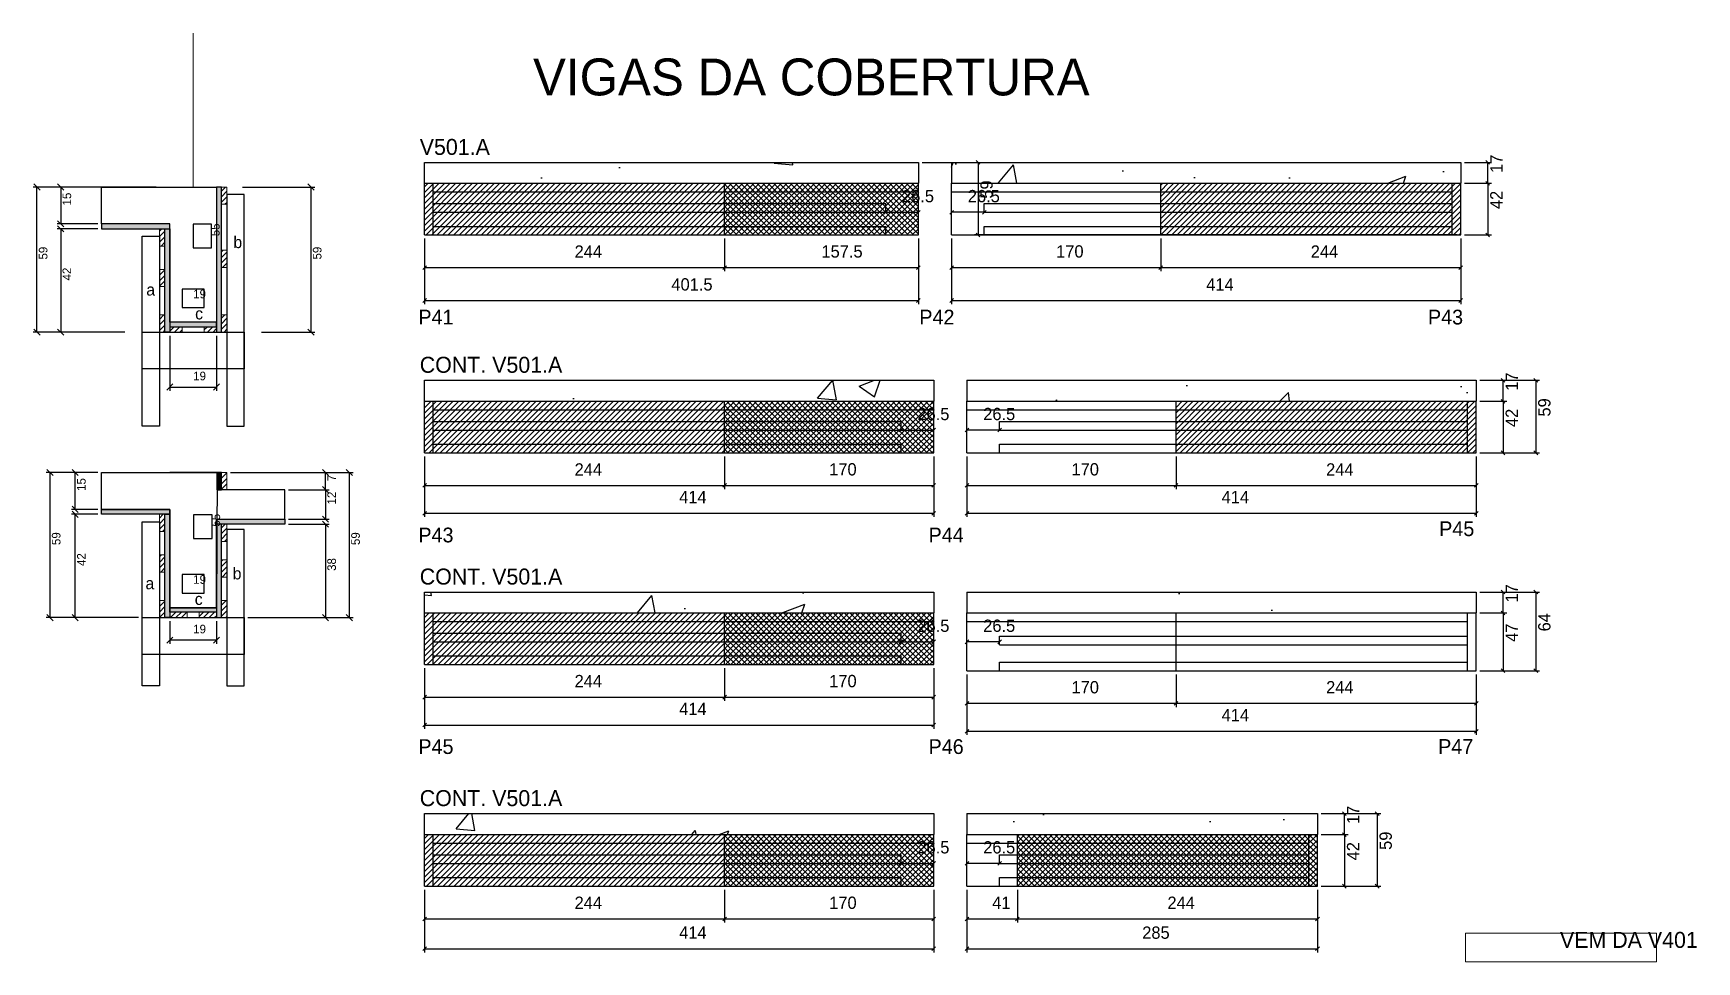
# Model space of a CAD drawing. Header units: metres. Extents: x 5005 to 7948, y 9763 to 10518.
# Drawn here: x 5005 to 6358, y 9763 to 10518 of the extents above; entities that cross this region are included whole.
import ezdxf

# ---------------------------------------------------------------- set-up
doc = ezdxf.new("R2010")
doc.units = ezdxf.units.M
for name, color, linetype in [('5', 7, 'Continuous'), ('CONCRETO', 7, 'Continuous'), ('COTA', 7, 'Continuous'), ('Cota Seção (2x)', 7, 'Continuous'), ('detalhes', 7, 'Continuous'), ('Hachura', 7, 'Continuous'), ('Madeira', 7, 'Continuous'), ('Painéis', 7, 'Continuous'), ('REAPROVEITAMENTO', 7, 'Continuous'), ('SARR_2.2x7', 7, 'Continuous'), ('SARR_3.5x7', 7, 'Continuous'), ('Texto Seção', 7, 'Continuous')]:
    doc.layers.add(name, color=color, linetype=linetype)

msp = doc.modelspace()

# ---------------------------------------------------------------- hatches: boundary and pattern name
at = {"layer": 'COTA'}
h = msp.add_hatch(dxfattribs=at)
h.set_pattern_fill('AR-CONC')
h.paths.add_polyline_path([(5724.9, 10395.7), (5724.9, 10412.7), (5323.4, 10412.7), (5323.4, 10395.7), (5724.9, 10395.7)])
h.paths.add_polyline_path([(5751.9, 10412.7), (5751.9, 10395.7), (6165.9, 10395.7), (6165.9, 10412.7), (5751.9, 10412.7)])
h = msp.add_hatch(dxfattribs=at)
h.set_pattern_fill('AR-CONC')
h.paths.add_polyline_path([(5737.4, 10218.5), (5737.4, 10235.5), (5323.4, 10235.5), (5323.4, 10218.5), (5737.4, 10218.5)])
h.paths.add_polyline_path([(5764.4, 10235.5), (5764.4, 10218.5), (6178.4, 10218.5), (6178.4, 10235.5), (5764.4, 10235.5)])
h = msp.add_hatch(dxfattribs=at)
h.set_pattern_fill('AR-CONC')
h.paths.add_polyline_path([(5737.4, 10046.3), (5737.4, 10063.3), (5323.4, 10063.3), (5323.4, 10046.3), (5737.4, 10046.3)])
h.paths.add_polyline_path([(5764.4, 10063.3), (5764.4, 10046.3), (6178.4, 10046.3), (6178.4, 10063.3), (5764.4, 10063.3)])
h = msp.add_hatch(dxfattribs=at)
h.set_pattern_fill('AR-CONC')
h.paths.add_polyline_path([(5737.4, 9866.1), (5737.4, 9883.1), (5323.4, 9883.1), (5323.4, 9866.1), (5737.4, 9866.1), (5737.4, 9866.1)])
h.paths.add_polyline_path([(5764.4, 9883.1), (5764.4, 9866.1), (6049.4, 9866.1), (6049.4, 9883.1), (5764.4, 9883.1), (5764.4, 9883.1)])
at = {"layer": 'Hachura'}
h = msp.add_hatch(color=7, dxfattribs=at)
h.dxf.hatch_style = 1
h.paths.add_polyline_path([(5158.3, 10392.7), (5154.3, 10392.7), (5154.3, 10274.7), (5158.3, 10274.7), (5158.3, 10392.7)])
h = msp.add_hatch(dxfattribs=at)
h.set_pattern_fill('ANSI31')
h.paths.add_polyline_path([(5158.3, 10378.7), (5162.7, 10378.7), (5162.7, 10392.7), (5158.3, 10392.7), (5158.3, 10378.7)])
h = msp.add_hatch(color=7, dxfattribs=at)
h.dxf.hatch_style = 1
h.paths.add_polyline_path([(5116.3, 10358.7), (5116.3, 10362.7), (5060.7, 10362.7), (5060.7, 10358.7), (5116.3, 10358.7)])
h = msp.add_hatch(color=7, dxfattribs=at)
h.dxf.hatch_style = 1
h.paths.add_polyline_path([(5116.3, 10362.7), (5112.3, 10362.7), (5112.3, 10274.7), (5116.3, 10274.7), (5116.3, 10362.7)])
h = msp.add_hatch(dxfattribs=at)
h.set_pattern_fill('ANSI31')
h.paths.add_polyline_path([(5107.9, 10344.7), (5112.3, 10344.7), (5112.3, 10358.7), (5107.9, 10358.7), (5107.9, 10344.7)])
h = msp.add_hatch(dxfattribs=at)
h.set_pattern_fill('ANSI31')
h.paths.add_polyline_path([(5158.3, 10327.2), (5162.7, 10327.2), (5162.7, 10341.2), (5158.3, 10341.2), (5158.3, 10327.2)])
h = msp.add_hatch(dxfattribs=at)
h.set_pattern_fill('ANSI31')
h.paths.add_polyline_path([(5107.9, 10311.7), (5112.3, 10311.7), (5112.3, 10325.7), (5107.9, 10325.7), (5107.9, 10311.7)])
h = msp.add_hatch(dxfattribs=at)
h.set_pattern_fill('ANSI31')
h.paths.add_polyline_path([(5107.9, 10274.7), (5112.3, 10274.7), (5112.3, 10288.7), (5107.9, 10288.7), (5107.9, 10274.7)])
h = msp.add_hatch(color=7, dxfattribs=at)
h.dxf.hatch_style = 1
h.paths.add_polyline_path([(5154.3, 10279.1), (5154.3, 10282.7), (5116.3, 10282.7), (5116.3, 10279.1), (5154.3, 10279.1)])
h = msp.add_hatch(dxfattribs=at)
h.set_pattern_fill('ANSI31')
h.paths.add_polyline_path([(5116.3, 10274.7), (5116.3, 10279.1), (5126.3, 10279.1), (5126.3, 10274.7), (5116.3, 10274.7)])
h = msp.add_hatch(dxfattribs=at)
h.set_pattern_fill('ANSI31')
h.paths.add_polyline_path([(5154.3, 10274.7), (5154.3, 10279.1), (5144.3, 10279.1), (5144.3, 10274.7), (5154.3, 10274.7)])
h = msp.add_hatch(dxfattribs=at)
h.set_pattern_fill('ANSI31')
h.paths.add_polyline_path([(5158.3, 10274.7), (5162.7, 10274.7), (5162.7, 10288.7), (5158.3, 10288.7), (5158.3, 10274.7)])
h = msp.add_hatch(color=7, dxfattribs=at)
h.dxf.hatch_style = 1
h.paths.add_polyline_path([(5158.3, 10160.5), (5154.7, 10160.5), (5154.7, 10146.5), (5158.3, 10146.5), (5158.3, 10160.5)])
h = msp.add_hatch(dxfattribs=at)
h.set_pattern_fill('ANSI31')
h.paths.add_polyline_path([(5162.7, 10146.5), (5158.3, 10146.5), (5158.3, 10160.5), (5162.7, 10160.5), (5162.7, 10146.5)])
h = msp.add_hatch(color=7, dxfattribs=at)
h.dxf.hatch_style = 1
h.paths.add_polyline_path([(5060.7, 10126.5), (5060.7, 10130.5), (5116.3, 10130.5), (5116.3, 10126.5), (5060.7, 10126.5)])
h = msp.add_hatch(color=7, dxfattribs=at)
h.dxf.hatch_style = 1
h.paths.add_polyline_path([(5112.3, 10130.5), (5116.3, 10130.5), (5116.3, 10042.5), (5112.3, 10042.5), (5112.3, 10130.5)])
h = msp.add_hatch(dxfattribs=at)
h.set_pattern_fill('ANSI31')
h.paths.add_polyline_path([(5107.9, 10112.5), (5112.3, 10112.5), (5112.3, 10126.5), (5107.9, 10126.5), (5107.9, 10112.5)])
h = msp.add_hatch(color=7, dxfattribs=at)
h.dxf.hatch_style = 1
h.paths.add_polyline_path([(5154.3, 10122.5), (5158.3, 10122.5), (5158.3, 10042.5), (5154.3, 10042.5), (5154.3, 10122.5)])
h = msp.add_hatch(color=7, dxfattribs=at)
h.dxf.hatch_style = 1
h.paths.add_polyline_path([(5154.3, 10118.5), (5154.3, 10122.5), (5209.9, 10122.5), (5209.9, 10118.5), (5154.3, 10118.5)])
h = msp.add_hatch(dxfattribs=at)
h.set_pattern_fill('ANSI31')
h.paths.add_polyline_path([(5162.7, 10104.5), (5158.3, 10104.5), (5158.3, 10118.5), (5162.7, 10118.5), (5162.7, 10104.5)])
h = msp.add_hatch(dxfattribs=at)
h.set_pattern_fill('ANSI31')
h.paths.add_polyline_path([(5107.9, 10079.5), (5112.3, 10079.5), (5112.3, 10093.5), (5107.9, 10093.5), (5107.9, 10079.5)])
h = msp.add_hatch(dxfattribs=at)
h.set_pattern_fill('ANSI31')
h.paths.add_polyline_path([(5162.7, 10075.5), (5158.3, 10075.5), (5158.3, 10089.5), (5162.7, 10089.5), (5162.7, 10075.5)])
h = msp.add_hatch(dxfattribs=at)
h.set_pattern_fill('ANSI31')
h.paths.add_polyline_path([(5107.9, 10042.5), (5112.3, 10042.5), (5112.3, 10056.5), (5107.9, 10056.5), (5107.9, 10042.5)])
h = msp.add_hatch(color=7, dxfattribs=at)
h.dxf.hatch_style = 1
h.paths.add_polyline_path([(5116.3, 10046.9), (5116.3, 10050.5), (5154.3, 10050.5), (5154.3, 10046.9), (5116.3, 10046.9)])
h = msp.add_hatch(dxfattribs=at)
h.set_pattern_fill('ANSI31')
h.paths.add_polyline_path([(5162.7, 10042.5), (5158.3, 10042.5), (5158.3, 10056.5), (5162.7, 10056.5), (5162.7, 10042.5)])
h = msp.add_hatch(dxfattribs=at)
h.set_pattern_fill('ANSI31')
h.paths.add_polyline_path([(5116.3, 10042.5), (5116.3, 10046.9), (5130.3, 10046.9), (5130.3, 10042.5), (5116.3, 10042.5)])
h = msp.add_hatch(dxfattribs=at)
h.set_pattern_fill('ANSI31')
h.paths.add_polyline_path([(5154.3, 10042.5), (5154.3, 10046.9), (5140.3, 10046.9), (5140.3, 10042.5), (5154.3, 10042.5)])
at = {"layer": 'REAPROVEITAMENTO'}
h = msp.add_hatch(dxfattribs=at)
h.set_pattern_fill('ANSI31')
h.paths.add_polyline_path([(5323.4, 10395.7), (5323.4, 10353.7), (5567.4, 10353.7), (5567.4, 10395.7), (5323.4, 10395.7), (5323.4, 10395.7)])
h = msp.add_hatch(dxfattribs=at)
h.set_pattern_fill('ANSI37')
h.paths.add_polyline_path([(5724.9, 10353.7), (5724.9, 10395.7), (5567.4, 10395.7), (5567.4, 10353.7), (5724.9, 10353.7)])
h = msp.add_hatch(dxfattribs=at)
h.set_pattern_fill('ANSI31')
h.paths.add_polyline_path([(5921.9, 10395.7), (5921.9, 10353.7), (6165.9, 10353.7), (6165.9, 10395.7), (5921.9, 10395.7), (5921.9, 10395.7)])
h = msp.add_hatch(dxfattribs=at)
h.set_pattern_fill('ANSI31')
h.paths.add_polyline_path([(5323.4, 10218.5), (5323.4, 10176.5), (5567.4, 10176.5), (5567.4, 10218.5), (5323.4, 10218.5), (5323.4, 10218.5)])
h = msp.add_hatch(dxfattribs=at)
h.set_pattern_fill('ANSI37')
h.paths.add_polyline_path([(5737.4, 10176.5), (5737.4, 10218.5), (5567.4, 10218.5), (5567.4, 10176.5), (5737.4, 10176.5), (5737.4, 10176.5)])
h = msp.add_hatch(dxfattribs=at)
h.set_pattern_fill('ANSI31')
h.paths.add_polyline_path([(5934.4, 10218.5), (5934.4, 10176.5), (6178.4, 10176.5), (6178.4, 10218.5), (5934.4, 10218.5)])
h = msp.add_hatch(dxfattribs=at)
h.set_pattern_fill('ANSI31')
h.paths.add_polyline_path([(5323.4, 10046.3), (5323.4, 10004.3), (5567.4, 10004.3), (5567.4, 10046.3), (5323.4, 10046.3), (5323.4, 10046.3)])
h = msp.add_hatch(dxfattribs=at)
h.set_pattern_fill('ANSI37')
h.paths.add_polyline_path([(5737.4, 10004.3), (5737.4, 10046.3), (5567.4, 10046.3), (5567.4, 10004.3), (5737.4, 10004.3)])
h = msp.add_hatch(dxfattribs=at)
h.set_pattern_fill('ANSI31')
h.paths.add_polyline_path([(5323.4, 9866.1), (5323.4, 9824.1), (5567.4, 9824.1), (5567.4, 9866.1), (5323.4, 9866.1), (5323.4, 9866.1)])
h = msp.add_hatch(dxfattribs=at)
h.set_pattern_fill('ANSI37')
h.paths.add_polyline_path([(5737.4, 9824.1), (5737.4, 9866.1), (5567.4, 9866.1), (5567.4, 9824.1), (5737.4, 9824.1), (5737.4, 9824.1)])
h = msp.add_hatch(dxfattribs=at)
h.set_pattern_fill('ANSI37')
h.paths.add_polyline_path([(5805.4, 9866.1), (5805.4, 9824.1), (6049.4, 9824.1), (6049.4, 9866.1), (5805.4, 9866.1), (5805.4, 9866.1)])

# ---------------------------------------------------------------- linework, layer by layer
at = {"layer": 'CONCRETO', "color": 251, "lineweight": 25}
for points in [[(5060.7, 10362.7), (5060.7, 10392.7), (5116.3, 10392.7), (5116.3, 10392.7), (5154.3, 10392.7), (5154.3, 10282.7), (5116.3, 10282.7), (5116.3, 10362.7)], [(5060.7, 10130.5), (5060.7, 10160.5), (5116.3, 10160.5), (5116.3, 10160.5), (5154.7, 10160.5), (5154.3, 10050.5), (5116.3, 10050.5), (5116.3, 10130.5)]]:
    msp.add_lwpolyline(points, close=True, dxfattribs=at)
msp.add_lwpolyline([(5116.3, 10126.5), (5116.3, 10050.5), (5154.3, 10050.5), (5154.3, 10122.5), (5209.9, 10122.5), (5209.9, 10146.5), (5154.7, 10146.5), (5154.7, 10160.5), (5116.3, 10160.5)], dxfattribs=at)
at = {"layer": 'COTA', "color": 0, "lineweight": 25}
for p, q in [((5774.9, 10411.2), (5771.9, 10414.2)), ((6189.3, 10411.2), (6186.3, 10414.2)), ((6189.3, 10394.2), (6186.3, 10397.2)), ((6186.3, 10397.2), (6189.3, 10394.2)), ((5699.9, 10373.7), (5696.9, 10370.7)), ((5723.4, 10370.7), (5726.4, 10373.7)), ((5753.4, 10373.7), (5750.4, 10370.7)), ((5776.9, 10370.7), (5779.9, 10373.7)), ((5771.9, 10355.2), (5774.9, 10352.2)), ((6186.3, 10355.2), (6189.3, 10352.2)), ((5324.9, 10328.7), (5321.9, 10325.7)), ((5565.9, 10325.7), (5568.9, 10328.7)), ((5568.9, 10328.7), (5565.9, 10325.7)), ((5723.4, 10325.7), (5726.4, 10328.7)), ((5753.4, 10328.7), (5750.4, 10325.7)), ((5920.4, 10325.7), (5923.4, 10328.7)), ((5923.4, 10328.7), (5920.4, 10325.7)), ((6164.4, 10325.7), (6167.4, 10328.7)), ((5324.9, 10301.9), (5321.9, 10298.9)), ((5723.4, 10298.9), (5726.4, 10301.9)), ((5753.4, 10301.9), (5750.4, 10298.9)), ((6164.4, 10298.9), (6167.4, 10301.9)), ((6201.8, 10234), (6198.8, 10237)), ((6228.4, 10234), (6225.4, 10237)), ((6201.8, 10217), (6198.8, 10220)), ((6198.8, 10220), (6201.8, 10217)), ((5712.4, 10196.5), (5709.4, 10193.5)), ((5735.9, 10193.5), (5738.9, 10196.5)), ((5765.9, 10196.5), (5762.9, 10193.5)), ((5789.4, 10193.5), (5792.4, 10196.5)), ((6198.8, 10178), (6201.8, 10175)), ((6225.4, 10178), (6228.4, 10175)), ((5324.9, 10151.5), (5321.9, 10148.5)), ((5565.9, 10148.5), (5568.9, 10151.5)), ((5568.9, 10151.5), (5565.9, 10148.5)), ((5735.9, 10148.5), (5738.9, 10151.5)), ((5765.9, 10151.5), (5762.9, 10148.5)), ((5932.9, 10148.5), (5935.9, 10151.5)), ((5935.9, 10151.5), (5932.9, 10148.5)), ((6176.9, 10148.5), (6179.9, 10151.5)), ((5324.9, 10128.9), (5321.9, 10125.9)), ((5735.9, 10125.9), (5738.9, 10128.9)), ((5765.9, 10128.9), (5762.9, 10125.9)), ((6176.9, 10125.9), (6179.9, 10128.9)), ((6201.8, 10061.8), (6198.8, 10064.8)), ((6228.4, 10061.8), (6225.4, 10064.8)), ((6201.8, 10044.8), (6198.8, 10047.8)), ((6198.8, 10047.8), (6201.8, 10044.8)), ((5712.4, 10024.3), (5709.4, 10021.3)), ((5735.9, 10021.3), (5738.9, 10024.3)), ((5765.9, 10024.3), (5762.9, 10021.3)), ((5789.4, 10021.3), (5792.4, 10024.3)), ((6198.8, 10000.8), (6201.8, 9997.8)), ((6225.4, 10000.8), (6228.4, 9997.8)), ((5324.9, 9979.3), (5321.9, 9976.3)), ((5565.9, 9976.3), (5568.9, 9979.3)), ((5568.9, 9979.3), (5565.9, 9976.3)), ((5735.9, 9976.3), (5738.9, 9979.3)), ((5765.9, 9974.3), (5762.9, 9971.3)), ((5932.9, 9971.3), (5935.9, 9974.3)), ((5935.9, 9974.3), (5932.9, 9971.3)), ((6176.9, 9971.3), (6179.9, 9974.3)), ((5324.9, 9956.6), (5321.9, 9953.6)), ((5735.9, 9953.6), (5738.9, 9956.6)), ((5765.9, 9951.6), (5762.9, 9948.6)), ((6176.9, 9948.6), (6179.9, 9951.6)), ((6072.8, 9881.6), (6069.8, 9884.6)), ((6099.4, 9881.6), (6096.4, 9884.6)), ((6072.8, 9864.6), (6069.8, 9867.6)), ((6069.8, 9867.6), (6072.8, 9864.6)), ((5712.4, 9844.1), (5709.4, 9841.1)), ((5735.9, 9841.1), (5738.9, 9844.1)), ((5765.9, 9844.1), (5762.9, 9841.1)), ((5789.4, 9841.1), (5792.4, 9844.1)), ((6069.8, 9825.6), (6072.8, 9822.6)), ((6096.4, 9825.6), (6099.4, 9822.6)), ((5324.9, 9799), (5321.9, 9796)), ((5565.9, 9796), (5568.9, 9799)), ((5568.9, 9799), (5565.9, 9796)), ((5735.9, 9796), (5738.9, 9799)), ((5765.9, 9799), (5762.9, 9796)), ((5806.9, 9799), (5803.9, 9796)), ((5803.9, 9796), (5806.9, 9799)), ((6047.9, 9796), (6050.9, 9799)), ((5324.9, 9774.7), (5321.9, 9771.7)), ((5735.9, 9771.7), (5738.9, 9774.7)), ((5765.9, 9774.7), (5762.9, 9771.7)), ((6047.9, 9771.7), (6050.9, 9774.7))]:
    msp.add_line(p, q, dxfattribs=at)
at = {"layer": 'COTA', "color": 241, "lineweight": 25}
for p, q in [((5323.4, 10395.7), (5323.4, 10412.7)), ((5323.4, 10412.7), (5724.9, 10412.7)), ((5724.9, 10412.7), (5724.9, 10395.7)), ((5751.9, 10412.7), (6165.9, 10412.7)), ((5751.9, 10412.7), (5751.9, 10395.7)), ((6165.9, 10412.7), (6165.9, 10395.7)), ((5323.4, 10218.5), (5323.4, 10235.5)), ((5323.4, 10235.5), (5737.4, 10235.5)), ((5737.4, 10235.5), (5737.4, 10218.5)), ((5764.4, 10235.5), (6178.4, 10235.5)), ((5764.4, 10235.5), (5764.4, 10218.5)), ((6178.4, 10235.5), (6178.4, 10218.5)), ((5323.4, 10046.3), (5323.4, 10063.3)), ((5323.4, 10063.3), (5737.4, 10063.3)), ((5737.4, 10063.3), (5737.4, 10046.3)), ((5764.4, 10063.3), (6178.4, 10063.3)), ((5764.4, 10063.3), (5764.4, 10046.3)), ((6178.4, 10063.3), (6178.4, 10046.3)), ((5323.4, 9866.1), (5323.4, 9883.1)), ((5323.4, 9883.1), (5737.4, 9883.1)), ((5737.4, 9883.1), (5737.4, 9866.1)), ((5764.4, 9883.1), (6049.4, 9883.1)), ((5764.4, 9883.1), (5764.4, 9866.1)), ((6049.4, 9883.1), (6049.4, 9866.1))]:
    msp.add_line(p, q, dxfattribs=at)
at = {"layer": 'COTA', "color": 4, "lineweight": 25}
for p, q in [((5727.9, 10412.7), (5776.4, 10412.7)), ((5773.4, 10412.7), (5773.4, 10353.7)), ((6168.9, 10412.7), (6190.8, 10412.7)), ((6187.8, 10395.7), (6187.8, 10412.7)), ((5105.3, 10392.7), (5005.3, 10392.7)), ((5008.3, 10274.7), (5008.3, 10392.7)), ((5057.7, 10392.7), (5024.6, 10392.7)), ((5027.6, 10392.7), (5027.6, 10362.7)), ((5175.3, 10392.7), (5234.1, 10392.7)), ((5231.1, 10274.7), (5231.1, 10392.7)), ((6168.9, 10395.7), (6190.8, 10395.7)), ((6168.9, 10395.7), (6190.8, 10395.7)), ((6187.8, 10395.7), (6187.8, 10353.7)), ((5751.9, 10373.9), (5751.9, 10375.2)), ((5057.7, 10362.7), (5024.6, 10362.7)), ((5698.4, 10372.2), (5724.9, 10372.2)), ((5778.4, 10372.2), (5751.9, 10372.2)), ((5057.7, 10358.7), (5024.6, 10358.7)), ((5027.6, 10358.7), (5027.6, 10274.7)), ((5323.4, 10350.7), (5323.4, 10324.2)), ((5323.4, 10350.7), (5323.4, 10297.4)), ((5567.4, 10350.7), (5567.4, 10324.2)), ((5567.4, 10350.7), (5567.4, 10324.2)), ((5724.9, 10350.7), (5724.9, 10324.2)), ((5724.9, 10350.7), (5724.9, 10297.4)), ((5751.9, 10350.7), (5751.9, 10324.2)), ((5751.9, 10350.7), (5751.9, 10297.4)), ((6162.9, 10353.7), (5770.4, 10353.7)), ((5921.9, 10350.7), (5921.9, 10324.2)), ((5921.9, 10350.7), (5921.9, 10324.2)), ((6165.9, 10350.7), (6165.9, 10324.2)), ((6165.9, 10350.7), (6165.9, 10297.4)), ((6168.9, 10353.7), (6190.8, 10353.7)), ((5323.4, 10327.2), (5567.4, 10327.2)), ((5567.4, 10327.2), (5724.9, 10327.2)), ((5751.9, 10327.2), (5921.9, 10327.2)), ((5921.9, 10327.2), (6165.9, 10327.2)), ((5323.4, 10300.4), (5724.9, 10300.4)), ((5751.9, 10300.4), (6165.9, 10300.4)), ((5079.7, 10274.7), (5005.3, 10274.7)), ((5079.7, 10274.7), (5024.6, 10274.7)), ((5116.3, 10271.7), (5116.3, 10227)), ((5154.3, 10271.7), (5154.3, 10227)), ((5190.9, 10274.7), (5234.1, 10274.7)), ((5116.3, 10230), (5154.3, 10230)), ((6181.4, 10235.5), (6203.3, 10235.5)), ((6181.4, 10235.5), (6229.9, 10235.5)), ((6200.3, 10218.5), (6200.3, 10235.5)), ((6226.9, 10235.5), (6226.9, 10176.5)), ((6181.4, 10218.5), (6203.3, 10218.5)), ((6181.4, 10218.5), (6203.3, 10218.5)), ((6200.3, 10218.5), (6200.3, 10176.5)), ((5764.4, 10196.7), (5764.4, 10198)), ((5710.9, 10195), (5737.4, 10195)), ((5790.9, 10195), (5764.4, 10195)), ((5323.4, 10173.5), (5323.4, 10147)), ((5323.4, 10173.5), (5323.4, 10124.4)), ((5567.4, 10173.5), (5567.4, 10147)), ((5567.4, 10173.5), (5567.4, 10147)), ((5737.4, 10173.5), (5737.4, 10147)), ((5737.4, 10173.5), (5737.4, 10124.4)), ((5764.4, 10173.5), (5764.4, 10147)), ((5764.4, 10173.5), (5764.4, 10124.4)), ((5934.4, 10173.5), (5934.4, 10147)), ((5934.4, 10173.5), (5934.4, 10147)), ((6178.4, 10173.5), (6178.4, 10147)), ((6178.4, 10173.5), (6178.4, 10124.4)), ((6181.4, 10176.5), (6203.3, 10176.5)), ((6181.4, 10176.5), (6229.9, 10176.5)), ((5057.7, 10160.5), (5015.9, 10160.5)), ((5018.9, 10160.5), (5018.9, 10042.5)), ((5057.7, 10160.5), (5036.4, 10160.5)), ((5039.4, 10130.5), (5039.4, 10160.5)), ((5165.7, 10160.5), (5265.3, 10160.5)), ((5212.9, 10160.5), (5245.9, 10160.5)), ((5242.9, 10146.5), (5242.9, 10160.5)), ((5262.3, 10042.5), (5262.3, 10160.5)), ((5212.9, 10146.5), (5245.9, 10146.5)), ((5212.9, 10146.5), (5245.9, 10146.5)), ((5242.9, 10146.5), (5242.9, 10122.5)), ((5323.4, 10150), (5567.4, 10150)), ((5567.4, 10150), (5737.4, 10150)), ((5764.4, 10150), (5934.4, 10150)), ((5934.4, 10150), (6178.4, 10150)), ((5057.7, 10130.5), (5036.4, 10130.5)), ((5057.7, 10126.5), (5036.4, 10126.5)), ((5039.4, 10042.5), (5039.4, 10126.5)), ((5212.9, 10122.5), (5245.9, 10122.5)), ((5212.9, 10118.5), (5245.9, 10118.5)), ((5242.9, 10118.5), (5242.9, 10042.5)), ((5323.4, 10127.4), (5737.4, 10127.4)), ((5764.4, 10127.4), (6178.4, 10127.4)), ((6181.4, 10063.3), (6203.3, 10063.3)), ((6181.4, 10063.3), (6229.9, 10063.3)), ((6200.3, 10046.3), (6200.3, 10063.3)), ((6226.9, 10063.3), (6226.9, 9999.3)), ((5055, 10042.5), (5015.9, 10042.5)), ((5090.9, 10042.5), (5036.4, 10042.5)), ((5116.3, 10039.5), (5116.3, 10021.2)), ((5154.3, 10039.5), (5154.3, 10021.2)), ((5179.7, 10042.5), (5265.3, 10042.5)), ((5179.7, 10042.5), (5245.9, 10042.5)), ((6181.4, 10046.3), (6203.3, 10046.3)), ((6181.4, 10046.3), (6203.3, 10046.3)), ((6200.3, 10046.3), (6200.3, 9999.3)), ((5154.3, 10024.2), (5116.3, 10024.2)), ((5710.9, 10022.8), (5737.4, 10022.8)), ((5764.4, 10024.6), (5764.4, 10025.8)), ((5790.9, 10022.8), (5764.4, 10022.8)), ((5323.4, 10001.3), (5323.4, 9974.8)), ((5323.4, 10001.3), (5323.4, 9952.1)), ((5567.4, 10001.3), (5567.4, 9974.8)), ((5567.4, 10001.3), (5567.4, 9974.8)), ((5737.4, 10001.3), (5737.4, 9974.8)), ((5737.4, 10001.3), (5737.4, 9952.1)), ((5764.4, 9996.3), (5764.4, 9969.8)), ((5764.4, 9996.3), (5764.4, 9947.1)), ((5934.4, 9996.3), (5934.4, 9969.8)), ((5934.4, 9996.3), (5934.4, 9969.8)), ((6178.4, 9996.3), (6178.4, 9969.8)), ((6178.4, 9996.3), (6178.4, 9947.1)), ((6181.4, 9999.3), (6203.3, 9999.3)), ((6181.4, 9999.3), (6229.9, 9999.3)), ((5323.4, 9977.8), (5567.4, 9977.8)), ((5567.4, 9977.8), (5737.4, 9977.8)), ((5764.4, 9972.8), (5934.4, 9972.8)), ((5934.4, 9972.8), (6178.4, 9972.8)), ((5323.4, 9955.1), (5737.4, 9955.1)), ((5764.4, 9950.1), (6178.4, 9950.1)), ((6052.4, 9883.1), (6074.3, 9883.1)), ((6052.4, 9883.1), (6100.9, 9883.1)), ((6071.3, 9866.1), (6071.3, 9883.1)), ((6097.9, 9883.1), (6097.9, 9824.1)), ((6052.4, 9866.1), (6074.3, 9866.1)), ((6052.4, 9866.1), (6074.3, 9866.1)), ((6071.3, 9866.1), (6071.3, 9824.1)), ((5764.4, 9844.3), (5764.4, 9845.6)), ((5710.9, 9842.6), (5737.4, 9842.6)), ((5790.9, 9842.6), (5764.4, 9842.6)), ((5323.4, 9821.1), (5323.4, 9794.5)), ((5323.4, 9821.1), (5323.4, 9770.2)), ((5567.4, 9821.1), (5567.4, 9794.5)), ((5567.4, 9821.1), (5567.4, 9794.5)), ((5737.4, 9821.1), (5737.4, 9794.5)), ((5737.4, 9821.1), (5737.4, 9770.2)), ((5764.4, 9821.1), (5764.4, 9770.2)), ((5764.4, 9821.1), (5764.4, 9794.5)), ((5805.4, 9821.1), (5805.4, 9794.5)), ((5805.4, 9821.1), (5805.4, 9794.5)), ((6049.4, 9821.1), (6049.4, 9794.5)), ((6049.4, 9821.1), (6049.4, 9770.2)), ((6052.4, 9824.1), (6074.3, 9824.1)), ((6052.4, 9824.1), (6100.9, 9824.1)), ((5323.4, 9797.5), (5567.4, 9797.5)), ((5567.4, 9797.5), (5737.4, 9797.5)), ((5764.4, 9797.5), (5805.4, 9797.5)), ((5805.4, 9797.5), (6049.4, 9797.5)), ((5323.4, 9773.2), (5737.4, 9773.2)), ((5764.4, 9773.2), (6049.4, 9773.2))]:
    msp.add_line(p, q, dxfattribs=at)
at = {"layer": 'COTA', "color": 0, "lineweight": 25}
for points in [[(5010.8, 10390.2), (5005.8, 10395.2)], [(5030.1, 10390.2), (5025.1, 10395.2)], [(5233.6, 10390.2), (5228.6, 10395.2)], [(5025.1, 10365.2), (5030.1, 10360.2)], [(5030.1, 10356.2), (5025.1, 10361.2)], [(5005.8, 10277.2), (5010.8, 10272.2)], [(5025.1, 10277.2), (5030.1, 10272.2)], [(5228.6, 10277.2), (5233.6, 10272.2)], [(5118.8, 10232.5), (5113.8, 10227.5)], [(5151.8, 10227.5), (5156.8, 10232.5)], [(5021.4, 10158), (5016.4, 10163)], [(5041.9, 10158), (5036.9, 10163)], [(5245.4, 10158), (5240.4, 10163)], [(5264.8, 10158), (5259.8, 10163)], [(5245.4, 10144), (5240.4, 10149)], [(5240.4, 10149), (5245.4, 10144)], [(5036.9, 10133), (5041.9, 10128)], [(5041.9, 10124), (5036.9, 10129)], [(5240.4, 10125), (5245.4, 10120)], [(5245.4, 10116), (5240.4, 10121)], [(5016.4, 10045), (5021.4, 10040)], [(5036.9, 10045), (5041.9, 10040)], [(5240.4, 10045), (5245.4, 10040)], [(5259.8, 10045), (5264.8, 10040)], [(5118.8, 10026.7), (5113.8, 10021.7)], [(5151.8, 10021.7), (5156.8, 10026.7)]]:
    msp.add_lwpolyline(points, dxfattribs=at)
at = {"layer": 'Cota Seção (2x)', "color": 180, "lineweight": 25}
for p, q in [((5150.3, 10362.4), (5135.3, 10362.4)), ((5135.3, 10362.4), (5135.3, 10343.1)), ((5150.3, 10343.1), (5150.3, 10362.4)), ((5135.3, 10343.1), (5150.3, 10343.1)), ((5144.3, 10309.7), (5126.3, 10309.7)), ((5126.3, 10309.7), (5126.3, 10294.7)), ((5144.3, 10294.7), (5144.3, 10309.7)), ((5126.3, 10294.7), (5144.3, 10294.7)), ((5150.7, 10126.2), (5135.7, 10126.2)), ((5135.7, 10126.2), (5135.7, 10106.9)), ((5150.7, 10106.9), (5150.7, 10126.2)), ((5135.7, 10106.9), (5150.7, 10106.9)), ((5144.3, 10077.5), (5126.3, 10077.5)), ((5126.3, 10077.5), (5126.3, 10062.5)), ((5144.3, 10062.5), (5144.3, 10077.5)), ((5126.3, 10062.5), (5144.3, 10062.5))]:
    msp.add_line(p, q, dxfattribs=at)
at = {"layer": 'Madeira', "color": 126, "lineweight": 18}
for points in [[(5158.3, 10378.7), (5162.7, 10378.7), (5162.7, 10392.7), (5158.3, 10392.7)], [(5107.9, 10344.7), (5112.3, 10344.7), (5112.3, 10358.7), (5107.9, 10358.7)], [(5158.3, 10327.2), (5162.7, 10327.2), (5162.7, 10341.2), (5158.3, 10341.2)], [(5107.9, 10311.7), (5112.3, 10311.7), (5112.3, 10325.7), (5107.9, 10325.7)], [(5107.9, 10274.7), (5112.3, 10274.7), (5112.3, 10288.7), (5107.9, 10288.7)], [(5116.3, 10274.7), (5116.3, 10279.1), (5126.3, 10279.1), (5126.3, 10274.7)], [(5154.3, 10274.7), (5154.3, 10279.1), (5144.3, 10279.1), (5144.3, 10274.7)], [(5158.3, 10274.7), (5162.7, 10274.7), (5162.7, 10288.7), (5158.3, 10288.7)], [(5162.7, 10146.5), (5158.3, 10146.5), (5158.3, 10160.5), (5162.7, 10160.5)], [(5107.9, 10112.5), (5112.3, 10112.5), (5112.3, 10126.5), (5107.9, 10126.5)], [(5162.7, 10104.5), (5158.3, 10104.5), (5158.3, 10118.5), (5162.7, 10118.5)], [(5107.9, 10079.5), (5112.3, 10079.5), (5112.3, 10093.5), (5107.9, 10093.5)], [(5162.7, 10075.5), (5158.3, 10075.5), (5158.3, 10089.5), (5162.7, 10089.5)], [(5107.9, 10042.5), (5112.3, 10042.5), (5112.3, 10056.5), (5107.9, 10056.5)], [(5162.7, 10042.5), (5158.3, 10042.5), (5158.3, 10056.5), (5162.7, 10056.5)], [(5116.3, 10042.5), (5116.3, 10046.9), (5130.3, 10046.9), (5130.3, 10042.5)], [(5154.3, 10042.5), (5154.3, 10046.9), (5140.3, 10046.9), (5140.3, 10042.5)]]:
    msp.add_lwpolyline(points, close=True, dxfattribs=at)
at = {"layer": 'Painéis', "color": 200, "lineweight": 25}
for p, q in [((5323.4, 10395.7), (5724.9, 10395.7)), ((5323.4, 10353.7), (5323.4, 10395.7)), ((5567.4, 10353.7), (5567.4, 10395.7)), ((5724.9, 10353.7), (5724.9, 10395.7)), ((5751.9, 10395.7), (6165.9, 10395.7)), ((5751.9, 10353.7), (5751.9, 10395.7)), ((5921.9, 10353.7), (5921.9, 10395.7)), ((6165.9, 10353.7), (6165.9, 10395.7)), ((5323.4, 10353.7), (5724.9, 10353.7)), ((5751.9, 10353.7), (6165.9, 10353.7)), ((5323.4, 10218.5), (5737.4, 10218.5)), ((5323.4, 10176.5), (5323.4, 10218.5)), ((5567.4, 10176.5), (5567.4, 10218.5)), ((5737.4, 10176.5), (5737.4, 10218.5)), ((5764.4, 10218.5), (6178.4, 10218.5)), ((5764.4, 10176.5), (5764.4, 10218.5)), ((5934.4, 10176.5), (5934.4, 10218.5)), ((6178.4, 10176.5), (6178.4, 10218.5)), ((5323.4, 10176.5), (5737.4, 10176.5)), ((5764.4, 10176.5), (6178.4, 10176.5)), ((5323.4, 10046.3), (5737.4, 10046.3)), ((5323.4, 10004.3), (5323.4, 10046.3)), ((5567.4, 10004.3), (5567.4, 10046.3)), ((5737.4, 10004.3), (5737.4, 10046.3)), ((5764.4, 10046.3), (6178.4, 10046.3)), ((5764.4, 9999.3), (5764.4, 10046.3)), ((5934.4, 9999.3), (5934.4, 10046.3)), ((6178.4, 9999.3), (6178.4, 10046.3)), ((5323.4, 10004.3), (5737.4, 10004.3)), ((5764.4, 9999.3), (6178.4, 9999.3)), ((5323.4, 9866.1), (5737.4, 9866.1)), ((5323.4, 9824.1), (5323.4, 9866.1)), ((5567.4, 9824.1), (5567.4, 9866.1)), ((5737.4, 9824.1), (5737.4, 9866.1)), ((5764.4, 9866.1), (6049.4, 9866.1)), ((5764.4, 9824.1), (5764.4, 9866.1)), ((5805.4, 9824.1), (5805.4, 9866.1)), ((5805.4, 9824.1), (5805.4, 9866.1)), ((6049.4, 9824.1), (6049.4, 9866.1)), ((5323.4, 9824.1), (5737.4, 9824.1)), ((5764.4, 9824.1), (6049.4, 9824.1))]:
    msp.add_line(p, q, dxfattribs=at)
for points in [[(5158.3, 10392.7), (5154.3, 10392.7), (5154.3, 10274.7), (5158.3, 10274.7)], [(5116.3, 10358.7), (5116.3, 10362.7), (5060.7, 10362.7), (5060.7, 10358.7)], [(5112.3, 10358.7), (5116.3, 10358.7), (5116.3, 10274.7), (5112.3, 10274.7)], [(5154.3, 10279.1), (5154.3, 10282.7), (5116.3, 10282.7), (5116.3, 10279.1)], [(5158.3, 10160.5), (5154.7, 10160.5), (5154.7, 10146.5), (5158.3, 10146.5)], [(5060.7, 10126.5), (5060.7, 10130.5), (5116.3, 10130.5), (5116.3, 10126.5)], [(5112.3, 10126.5), (5116.3, 10126.5), (5116.3, 10042.5), (5112.3, 10042.5)], [(5154.3, 10118.5), (5154.3, 10122.5), (5209.9, 10122.5), (5209.9, 10118.5)], [(5158.3, 10118.5), (5154.3, 10118.5), (5154.3, 10042.5), (5158.3, 10042.5)], [(5116.3, 10046.9), (5116.3, 10050.5), (5154.3, 10050.5), (5154.3, 10046.9)]]:
    msp.add_lwpolyline(points, close=True, dxfattribs=at)
at = {"layer": 'SARR_2.2x7', "color": 40, "lineweight": 25}
for p, q in [((5330.3, 10353.7), (5330.3, 10395.7)), ((5330.3, 10388.7), (5567.4, 10388.7)), ((5567.4, 10388.7), (5724.9, 10388.7)), ((5751.9, 10388.7), (5921.9, 10388.7)), ((5921.9, 10388.7), (6158.9, 10388.7)), ((6158.9, 10353.7), (6158.9, 10395.7)), ((5330.3, 10379.2), (5567.4, 10379.2)), ((5567.4, 10379.2), (5698.4, 10379.2)), ((5698.4, 10372.2), (5698.4, 10379.2)), ((5778.4, 10372.2), (5778.4, 10379.2)), ((5778.4, 10379.2), (5921.9, 10379.2)), ((5921.9, 10379.2), (6158.9, 10379.2)), ((5330.3, 10372.2), (5567.4, 10372.2)), ((5330.3, 10360.7), (5567.4, 10360.7)), ((5567.4, 10372.2), (5698.4, 10372.2)), ((5567.4, 10360.7), (5698.4, 10360.7)), ((5698.4, 10353.7), (5698.4, 10360.7)), ((5778.4, 10372.2), (5921.9, 10372.2)), ((5778.4, 10353.7), (5778.4, 10360.7)), ((5778.4, 10360.7), (5921.9, 10360.7)), ((5921.9, 10372.2), (6158.9, 10372.2)), ((5921.9, 10360.7), (6158.9, 10360.7)), ((5330.3, 10176.5), (5330.3, 10218.5)), ((5330.3, 10211.5), (5567.4, 10211.5)), ((5567.4, 10211.5), (5737.4, 10211.5)), ((5764.4, 10211.5), (5934.4, 10211.5)), ((5934.4, 10211.5), (6171.4, 10211.5)), ((6171.4, 10176.5), (6171.4, 10218.5)), ((5330.3, 10202), (5567.4, 10202)), ((5567.4, 10202), (5710.9, 10202)), ((5710.9, 10195), (5710.9, 10202)), ((5790.9, 10195), (5790.9, 10202)), ((5790.9, 10202), (5934.4, 10202)), ((5934.4, 10202), (6171.4, 10202)), ((5330.3, 10195), (5567.4, 10195)), ((5567.4, 10195), (5710.9, 10195)), ((5790.9, 10195), (5934.4, 10195)), ((5934.4, 10195), (6171.4, 10195)), ((5330.3, 10183.5), (5567.4, 10183.5)), ((5567.4, 10183.5), (5710.9, 10183.5)), ((5710.9, 10176.5), (5710.9, 10183.5)), ((5790.9, 10176.5), (5790.9, 10183.5)), ((5790.9, 10183.5), (5934.4, 10183.5)), ((5934.4, 10183.5), (6171.4, 10183.5)), ((5330.3, 10004.3), (5330.3, 10046.3)), ((5330.3, 10039.3), (5567.4, 10039.3)), ((5567.4, 10039.3), (5737.4, 10039.3)), ((5764.4, 10039.3), (5934.4, 10039.3)), ((5934.4, 10039.3), (6171.4, 10039.3)), ((6171.4, 9999.3), (6171.4, 10046.3)), ((5330.3, 10029.8), (5567.4, 10029.8)), ((5330.3, 10022.8), (5567.4, 10022.8)), ((5567.4, 10029.8), (5710.9, 10029.8)), ((5567.4, 10022.8), (5710.9, 10022.8)), ((5710.9, 10022.8), (5710.9, 10029.8)), ((5790.9, 10020.3), (5790.9, 10027.3)), ((5790.9, 10027.3), (5934.4, 10027.3)), ((5934.4, 10027.3), (6171.4, 10027.3)), ((5330.3, 10011.3), (5567.4, 10011.3)), ((5567.4, 10011.3), (5710.9, 10011.3)), ((5710.9, 10004.3), (5710.9, 10011.3)), ((5790.9, 10020.3), (5934.4, 10020.3)), ((5934.4, 10020.3), (6171.4, 10020.3)), ((5790.9, 9999.3), (5790.9, 10006.3)), ((5790.9, 10006.3), (5934.4, 10006.3)), ((5934.4, 10006.3), (6171.4, 10006.3)), ((5330.3, 9824.1), (5330.3, 9866.1)), ((5330.3, 9859.1), (5567.4, 9859.1)), ((5567.4, 9859.1), (5737.4, 9859.1)), ((5764.4, 9859.1), (5805.4, 9859.1)), ((5805.4, 9859.1), (6042.4, 9859.1)), ((6042.4, 9824.1), (6042.4, 9866.1)), ((5330.3, 9849.6), (5567.4, 9849.6)), ((5567.4, 9849.6), (5710.9, 9849.6)), ((5710.9, 9842.6), (5710.9, 9849.6)), ((5790.9, 9842.6), (5790.9, 9849.6)), ((5790.9, 9849.6), (5805.4, 9849.6)), ((5805.4, 9849.6), (6042.4, 9849.6)), ((5330.3, 9842.6), (5567.4, 9842.6)), ((5567.4, 9842.6), (5710.9, 9842.6)), ((5790.9, 9842.6), (5805.4, 9842.6)), ((5805.4, 9842.6), (6042.4, 9842.6)), ((5330.3, 9831.1), (5567.4, 9831.1)), ((5567.4, 9831.1), (5710.9, 9831.1)), ((5710.9, 9824.1), (5710.9, 9831.1)), ((5790.9, 9824.1), (5790.9, 9831.1)), ((5790.9, 9831.1), (5805.4, 9831.1)), ((5805.4, 9831.1), (6042.4, 9831.1))]:
    msp.add_line(p, q, dxfattribs=at)
at = {"layer": 'SARR_3.5x7', "color": 81, "lineweight": 25}
for points in [[(5176.7, 10386.7), (5162.7, 10386.7), (5162.7, 10198.3), (5176.7, 10198.3)], [(5093.9, 10352.7), (5107.9, 10352.7), (5107.9, 10198.3), (5093.9, 10198.3)], [(5093.9, 10274.7), (5176.7, 10274.7), (5176.7, 10244.7), (5093.9, 10244.7)], [(5093.9, 10120.5), (5107.9, 10120.5), (5107.9, 9986.9), (5093.9, 9986.9)], [(5176.7, 10114.1), (5162.7, 10114.1), (5162.7, 9986.9), (5176.7, 9986.9)], [(5093.9, 10042.5), (5176.7, 10042.5), (5176.7, 10012.5), (5093.9, 10012.5)]]:
    msp.add_lwpolyline(points, close=True, dxfattribs=at)
at = {"layer": 'Texto Seção', "color": 252, "lineweight": 15}
msp.add_line((5135.3, 10392.7), (5135.3, 10517.7), dxfattribs=at)
at = {"layer": 'Texto Seção', "color": 7, "lineweight": 15}
msp.add_lwpolyline([(6169.8, 9785.8), (6325.1, 9785.8), (6325.1, 9762.6), (6169.8, 9762.6)], close=True, dxfattribs=at)

# ---------------------------------------------------------------- texts
at = {"color": 2, "lineweight": 25}
msp.add_text('VIGAS DA COBERTURA', height=30, dxfattribs=at).set_placement((5411.6, 10467.2))
at = {"layer": '5', "color": 5, "lineweight": 25}
for s, p in [('P41', (5318.4, 10280.9)), ('P42', (5725.7, 10280.9)), ('P43', (6139.2, 10280.9)), ('P45', (6148.3, 10108.8)), ('P43', (5318.4, 10103.7)), ('P44', (5733.2, 10103.7)), ('P45', (5318.4, 9931.6)), ('P46', (5733.2, 9931.6)), ('P47', (6147.5, 9931.7))]:
    msp.add_text(s, height=12, rotation=0, dxfattribs=at).set_placement(p)
at = {"layer": 'COTA', "color": 240, "lineweight": 25}
for s, p in [('17', (6199.8, 10404.2)), ('59', (5785.3, 10383.2)), ('42', (6199.8, 10374.7)), ('17', (6212.3, 10227)), ('42', (6212.3, 10197.5)), ('59', (6238.8, 10206)), ('17', (6212.3, 10054.8)), ('47', (6212.3, 10022.8)), ('64', (6238.8, 10031.3)), ('17', (6083.3, 9874.6)), ('42', (6083.3, 9845.1)), ('59', (6109.8, 9853.6))]:
    msp.add_text(s, height=10, rotation=90, dxfattribs=at).set_placement(p)
at = {"layer": 'COTA', "color": 1, "lineweight": 25}
for s, p in [('15', (5036.1, 10377.7)), ('59', (5016.8, 10333.7)), ('59', (5239.6, 10333.7)), ('42', (5036.1, 10316.7)), ('7', (5251.4, 10153.5)), ('15', (5047.9, 10145.5)), ('12', (5251.4, 10134.5)), ('59', (5027.4, 10101.5)), ('59', (5270.8, 10101.5)), ('42', (5047.9, 10084.5)), ('38', (5251.4, 10080.5))]:
    msp.add_text(s, height=7, rotation=90, dxfattribs=at).set_placement(p)
at = {"layer": 'COTA', "color": 240, "lineweight": 25}
for s, p in [('26.5', (5711.6, 10380.3)), ('26.5', (5765.1, 10380.3)), ('244', (5445.4, 10335.2)), ('157.5', (5646.1, 10335.3)), ('170', (5836.9, 10335.3)), ('244', (6043.9, 10335.2)), ('401.5', (5524.1, 10308.5)), ('414', (5958.9, 10308.4)), ('26.5', (5724.1, 10203.1)), ('26.5', (5777.6, 10203.1)), ('244', (5445.4, 10158)), ('170', (5652.4, 10158.1)), ('170', (5849.4, 10158.1)), ('244', (6056.4, 10158)), ('414', (5530.4, 10135.5)), ('414', (5971.4, 10135.5)), ('26.5', (5724.1, 10030.9)), ('26.5', (5777.6, 10030.9)), ('244', (5445.4, 9985.9)), ('170', (5652.4, 9985.9)), ('170', (5849.4, 9980.9)), ('244', (6056.4, 9980.9)), ('414', (5530.4, 9963.2)), ('414', (5971.4, 9958.2)), ('26.5', (5724.1, 9850.7)), ('26.5', (5777.6, 9850.7)), ('244', (5445.4, 9805.6)), ('170', (5652.4, 9805.6)), ('41', (5784.9, 9805.6)), ('244', (5927.4, 9805.6)), ('285', (5906.9, 9781.3)), ('414', (5530.4, 9781.3))]:
    msp.add_text(s, height=10, dxfattribs=at).set_placement(p)
at = {"layer": 'COTA', "color": 1, "lineweight": 25}
for p in [(5135.3, 10235.5), (5135.3, 10029.7)]:
    msp.add_text('19', height=7, dxfattribs=at).set_placement(p)
at = {"layer": 'Cota Seção (2x)', "color": 1, "lineweight": 25}
for p in [(5156.8, 10352.7), (5157.2, 10116.5)]:
    msp.add_text('55', height=7, rotation=90, dxfattribs=at).set_placement(p)
for p in [(5135.3, 10302.2), (5135.3, 10070)]:
    msp.add_text('19', height=7, dxfattribs=at).set_placement(p)
at = {"layer": 'detalhes', "color": 4, "lineweight": 25}
for s, p in [('b', (5168, 10343)), ('a', (5097.2, 10304.4)), ('c', (5136.9, 10285)), ('b', (5167.4, 10073.6)), ('a', (5096.5, 10065.6)), ('c', (5136.6, 10052.8))]:
    msp.add_text(s, height=9.6, dxfattribs=at).set_placement(p)
at = {"layer": 'Texto Seção', "color": 7, "lineweight": 15}
for s, p in [('V501.A', (5319.5, 10418.8)), ('CONT. V501.A', (5319.5, 10241.6)), ('CONT. V501.A', (5319.5, 10069.4)), ('CONT. V501.A', (5319.5, 9889.2)), ('VEM DA V401', (6246.5, 9773.9))]:
    msp.add_text(s, height=13, dxfattribs=at).set_placement(p)

doc.saveas('drawing.dxf')
